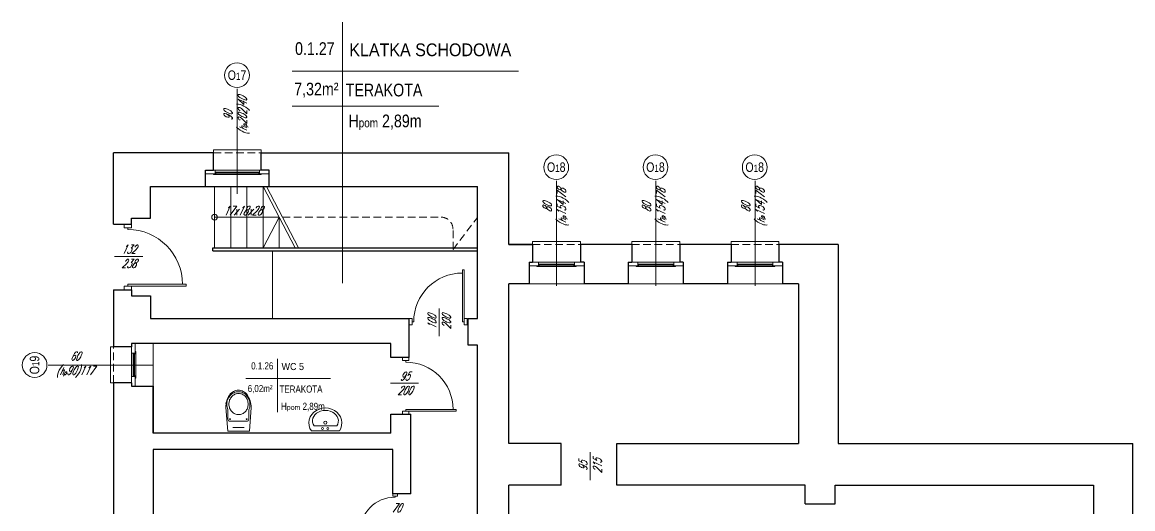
# Model space of a CAD drawing. Header units: millimetres. Extents: x -18485 to 40303, y -22087 to 35064.
# Drawn here: x 15736 to 17594, y 26218 to 27032 of the extents above; entities that cross this region are included whole.
import ezdxf

# ---------------------------------------------------------------- set-up
doc = ezdxf.new("R2010")
doc.units = ezdxf.units.MM
doc.linetypes.add('DASHED', pattern=[19.05, 12.7, -6.35])
doc.layers.get('0').update_dxf_attribs({"lineweight": 25})
for name, color, linetype, lineweight in [('-01 parter niski - ściany', 2, 'Continuous', 25), ('03-01_okna', 5, 'Continuous', 15), ('03_drzwi', 1, 'Continuous', 0), ('04-1_widok', 251, 'Continuous', 5), ('05-03_opis', 10, 'Continuous', 5), ('07_wyposażenie', 253, 'Continuous', 5), ('inw03-02_schody', 6, 'Continuous', 5)]:
    doc.layers.add(name, color=color, linetype=linetype, lineweight=lineweight)
doc.styles.add('ariel', font='arial.ttf', dxfattribs={"width": 0.8})
doc.styles.add('ariel_wym', font='simplex.shx', dxfattribs={"width": 0.65, "oblique": 25})

# ---------------------------------------------------------------- blocks, each defined once
blk = doc.blocks.new('ubi012_r')
for p, q in [((-2.3, 33.2), (0, 0)), ((33.1, 33.2), (30.3, 0)), ((0.9, 16.8), (0.9, 29.4)), ((30.2, 29.2), (30.2, 16.8)), ((30.3, 0), (0, 0)), ((27.1, 13.8), (3.9, 13.8)), ((15.4, 5.1), (7.5, 5.1)), ((15.4, 5.1), (23.3, 5.1))]:
    blk.add_line(p, q)
for centre in [(3.9, 16.8), (27.1, 16.8)]:
    blk.add_circle(centre, 0.506)
for centre, radius, start, end in [((27.5, 33.8), 29.8, 154.3733, 172.0149), ((18.1, 37.5), 18.8, 148.867, 169.8645), ((20.8, 37.1), 22.3, 133.1777, 154.6258), ((16.6, 38.4), 17, 126.5259, 148.9267), ((16.1, 38.7), 14.2, 126.5259, 148.9267), ((16.2, 42), 15.5, 105.9445, 133.2542), ((15.6, 39.7), 15.4, 102.4946, 126.4967), ((15.3, 39.9), 12.8, 102.4946, 126.4967), ((15.4, 44.4), 13, 74.6148, 105.3852), ((15.5, 40.4), 14.7, 77.6333, 102.3667), ((15.2, 40.4), 12.2, 77.6333, 102.3667), ((15, 39.9), 12.8, 53.5033, 77.5054), ((15.3, 39.7), 15.4, 53.5033, 77.5054), ((14.6, 42), 15.5, 46.7458, 74.0555), ((14.2, 38.7), 14.2, 31.0733, 53.4741), ((14.3, 38.4), 17, 31.0733, 53.4741), ((10, 37.1), 22.3, 25.3742, 46.8223), ((12.8, 37.5), 18.8, 10.1355, 31.133), ((3.2, 33.8), 29.8, 7.9851, 25.6267), ((30.8, 33.2), 33.1, 171.7845, 180.1077), ((18.8, 37.3), 19.5, 169.767, 190.233), ((15.6, 36.6), 16.2, 189.6364, 202.7205), ((18, 37.8), 16.2, 169.767, 190.233), ((17.4, 38), 15.6, 148.867, 169.8645), ((17.4, 37.7), 15.6, 190.1355, 211.133), ((13, 38), 15.6, 10.1355, 31.133), ((13, 37.7), 15.6, 328.867, 349.8645), ((12.4, 37.8), 16.2, 0, 10.233), ((12.4, 37.8), 16.2, 349.767, 0), ((-13.9, 43.3), 46.1, 343.1585, 348.2524), ((12.1, 37.3), 19.5, 0, 10.233), ((12.1, 37.3), 19.5, 349.767, 0), ((-0.1, 33.2), 33.1, 0, 8.2155), ((-1.7, 29.4), 2.53, 0, 22.7205), ((3.9, 16.8), 3.03, 180, 270), ((16.1, 37), 14.2, 211.0733, 233.4741), ((15.3, 35.8), 12.8, 233.5033, 257.5054), ((15.2, 35.3), 12.2, 257.6333, 282.3667), ((15, 35.8), 12.8, 282.4946, 306.4967), ((14.2, 37), 14.2, 306.5259, 328.9267), ((27.1, 16.8), 3.03, 270, 0), ((32.7, 29.2), 2.53, 163.1585, 180)]:
    blk.add_arc(centre, radius, start, end)
blk = doc.blocks.new('umywal04')
at = {"flags": 128}
for points in [[(0, 0), (-2.4, -4.4), (-3.7, -9.1), (-4.1, -13.9), (-3.5, -18.7), (-1.8, -23.4), (0.7, -27.6), (4.2, -31.3), (8.3, -34.4), (13, -36.6), (18.1, -38), (23.4, -38.5), (28.7, -38), (33.8, -36.6), (38.5, -34.4), (42.6, -31.3), (46.1, -27.6), (48.6, -23.4), (50.3, -18.7), (50.9, -13.9), (50.5, -9.1), (49.2, -4.4), (46.8, 0)], [(4.3, -8.4), (2.7, -11.4), (1.8, -14.6), (1.7, -17.9), (2.3, -21.2), (3.7, -24.3), (5.8, -27.2), (8.5, -29.6), (11.7, -31.6), (15.3, -33.1), (19.3, -34.1), (23.3, -34.4), (27.4, -34.1), (31.3, -33.1), (34.9, -31.6), (38.1, -29.6), (40.8, -27.2), (42.9, -24.3), (44.3, -21.2), (44.9, -17.9), (44.8, -14.6), (43.9, -11.4), (42.3, -8.4)]]:
    blk.add_lwpolyline(points, dxfattribs=at)
for points in [[(0, 0), (46.8, 0)], [(4.3, -8.4), (42.3, -8.4)]]:
    blk.add_lwpolyline(points)
for centre, radius in [((19.3, -4), 1.56), ((23.5, -13.9), 2.54), ((28.3, -4), 1.56)]:
    blk.add_circle(centre, radius)
blk = doc.blocks.new('*U76')
blk.add_line((0, 0.375), (0, 0.4))
at = {"ltscale": 0.8}
blk.add_lwpolyline([(-0.05, 0.4), (-0.05, 0.45), (0.05, 0.45), (0.05, 0.4)], close=True, dxfattribs=at)
blk.add_lwpolyline([(0, -0.4), (0, -0.375), (-0.8, -0.375), (-0.8, -0.4), (-0.05, -0.4), (0.05, -0.4), (0.05, -0.45), (-0.05, -0.45), (-0.05, -0.4)])
blk.add_arc((0, -0.375), 0.75, 90, 180)
blk = doc.blocks.new('*U77')
blk.add_line((0, -0.375), (0, -0.4))
blk.add_lwpolyline([(0, 0.4), (0, 0.375), (-0.8, 0.375), (-0.8, 0.4), (-0.05, 0.4), (0.05, 0.4), (0.05, 0.45), (-0.05, 0.45), (-0.05, 0.4)])
at = {"ltscale": 0.8}
blk.add_lwpolyline([(-0.05, -0.4), (-0.05, -0.45), (0.05, -0.45), (0.05, -0.4)], close=True, dxfattribs=at)
blk.add_arc((0, 0.375), 0.75, 180, 270)
blk = doc.blocks.new('*U78')
blk.add_line((0, -0.375), (0, -0.4))
blk.add_lwpolyline([(0, 0.4), (0, 0.375), (0.8, 0.375), (0.8, 0.4), (0.05, 0.4), (-0.05, 0.4), (-0.05, 0.45), (0.05, 0.45), (0.05, 0.4)])
at = {"ltscale": 0.8}
blk.add_lwpolyline([(0.05, -0.4), (0.05, -0.45), (-0.05, -0.45), (-0.05, -0.4)], close=True, dxfattribs=at)
blk.add_arc((0, 0.375), 0.75, 270, 360)

msp = doc.modelspace()

# ---------------------------------------------------------------- linework, layer by layer
at = {"layer": '-01 parter niski - ściany'}
for p, q in [((16055.9, 26813.1), (15888.9, 26813.1)), ((15888.9, 26694.1), (15888.9, 26813.1)), ((16055.9, 26784.1), (16055.9, 26813.1)), ((16135.9, 26784.1), (16135.9, 26813.1)), ((16135.9, 26813.1), (16549.9, 26813.1)), ((16549.9, 26660.1), (16549.9, 26813.1)), ((16042.9, 26757.1), (16042.9, 26784.1)), ((16042.9, 26784.1), (16055.9, 26784.1)), ((16148.9, 26784.1), (16135.9, 26784.1)), ((16148.9, 26757.1), (16148.9, 26784.1)), ((15950.9, 26704.1), (15950.9, 26757.1)), ((15950.9, 26757.1), (16042.9, 26757.1)), ((16042.9, 26757.1), (16497.4, 26757.1)), ((16497.4, 26536.1), (16497.4, 26757.1)), ((15918.9, 26694.1), (15918.9, 26704.1)), ((15918.9, 26704.1), (15950.9, 26704.1)), ((15888.9, 26694.1), (15918.9, 26694.1)), ((16589.9, 26660.1), (16549.9, 26660.1)), ((16549.9, 26660.1), (16589.9, 26660.1)), ((16589.9, 26660.1), (16589.9, 26630.1)), ((16755.9, 26660.1), (16669.9, 26660.1)), ((16669.9, 26660.1), (16669.9, 26630.1)), ((16755.9, 26660.1), (16755.9, 26630.1)), ((16921.9, 26660.1), (16835.9, 26660.1)), ((16835.9, 26660.1), (16835.9, 26630.1)), ((16921.9, 26660.1), (16921.9, 26630.1)), ((17100.9, 26660.1), (17001.9, 26660.1)), ((17001.9, 26660.1), (17001.9, 26630.1)), ((17100.9, 26660.1), (17100.9, 26327.1)), ((16054.9, 26649.1), (16054.9, 26654.1)), ((16054.9, 26654.1), (16497.4, 26654.1)), ((16054.9, 26649.1), (16497.4, 26649.1)), ((16583.9, 26630.1), (16583.9, 26594.1)), ((16583.9, 26630.1), (16589.9, 26630.1)), ((16675.9, 26630.1), (16669.9, 26630.1)), ((16675.9, 26630.1), (16675.9, 26594.1)), ((16749.9, 26630.1), (16749.9, 26594.1)), ((16749.9, 26630.1), (16755.9, 26630.1)), ((16841.9, 26630.1), (16835.9, 26630.1)), ((16841.9, 26630.1), (16841.9, 26594.1)), ((16915.9, 26630.1), (16915.9, 26594.1)), ((16915.9, 26630.1), (16921.9, 26630.1)), ((17007.9, 26630.1), (17001.9, 26630.1)), ((17007.9, 26630.1), (17007.9, 26594.1)), ((16549.9, 26327.1), (16549.9, 26594.1)), ((16583.9, 26594.1), (16549.9, 26594.1)), ((16749.9, 26594.1), (16675.9, 26594.1)), ((16915.9, 26594.1), (16841.9, 26594.1)), ((17034.9, 26594.1), (17007.9, 26594.1)), ((17034.9, 26594.1), (17034.9, 26327.1)), ((15888.9, 26584.1), (15918.9, 26584.1)), ((15888.9, 26584.1), (15888.9, 26488.6)), ((15918.9, 26584.1), (15918.9, 26574.1)), ((15918.9, 26574.1), (15950.9, 26574.1)), ((15950.9, 26574.1), (15950.9, 26536.1)), ((15950.9, 26536.1), (16042.9, 26536.1)), ((15950.9, 26536.1), (16382.9, 26536.1)), ((16382.9, 26536.1), (16382.8, 26494.1)), ((16481.4, 26536.1), (16481.4, 26492.1)), ((16481.4, 26536.1), (16497.4, 26536.1)), ((15954.9, 26494.1), (15918.9, 26494.1)), ((15918.9, 26494.1), (15918.9, 26488.6)), ((16352.9, 26494.1), (15954.9, 26494.1)), ((16352.9, 26471.1), (16352.9, 26494.1)), ((16382.9, 26494.1), (16382.9, 26471.1)), ((16481.4, 26492.1), (16496.9, 26492.1)), ((16496.9, 26492.1), (16496.9, 26208.1)), ((15918.9, 26488.6), (15888.9, 26488.6)), ((16382.9, 26471.1), (16352.9, 26471.1)), ((15918.9, 26428.6), (15888.9, 26428.6)), ((15888.9, 26428.6), (15888.9, 26171.6)), ((15918.9, 26428.6), (15918.9, 26423.1)), ((15918.9, 26423.1), (15954.9, 26423.1)), ((15954.9, 26423.1), (15954.9, 26344.1)), ((15954.9, 26344.1), (15954.9, 26423.1)), ((16352.9, 26344.1), (16352.9, 26376.1)), ((16352.9, 26376.1), (16385.9, 26376.1)), ((16385.9, 26243.1), (16385.9, 26376.1)), ((16352.9, 26344.1), (15954.9, 26344.1)), ((16637.9, 26327.1), (16549.9, 26327.1)), ((16637.9, 26257.1), (16637.9, 26327.1)), ((16730.9, 26257.1), (16730.9, 26327.1)), ((16730.9, 26327.1), (17034.9, 26327.1)), ((17100.9, 26327.1), (17593.9, 26327.1)), ((17593.9, 25810.1), (17593.9, 26327.1)), ((16355.9, 26317.1), (15954.9, 26317.1)), ((15954.9, 26317.1), (15954.9, 26177.1)), ((16355.9, 26243.1), (16355.9, 26317.1)), ((16637.9, 26257.1), (16549.9, 26257.1)), ((16549.9, 26208.1), (16549.9, 26257.1)), ((17045.9, 26257.1), (16730.9, 26257.1)), ((17045.9, 26226.1), (17045.9, 26257.1)), ((17095.9, 26226.1), (17095.9, 26257.1)), ((17095.9, 26257.1), (17527.9, 26257.1)), ((17527.9, 26257.1), (17527.9, 25957.1)), ((16385.9, 26243.1), (16355.9, 26243.1)), ((17045.9, 26226.1), (17095.9, 26226.1))]:
    msp.add_line(p, q, dxfattribs=at)
at = {"layer": '03-01_okna', "linetype": 'Continuous', "lineweight": 0}
for p, q in [((16055.9, 26813.1), (16055.9, 26818.1)), ((16055.9, 26818.1), (16135.9, 26818.1)), ((16135.9, 26813.1), (16135.9, 26818.1)), ((16132.9, 26784.1), (16058.9, 26784.1)), ((16058.9, 26781.1), (16132.9, 26781.1)), ((16059.9, 26777.1), (16059.9, 26781.1)), ((16059.9, 26779.6), (16131.9, 26779.6)), ((16059.9, 26779.1), (16131.9, 26779.1)), ((16131.9, 26777.1), (16131.9, 26781.1)), ((16589.9, 26660.1), (16589.9, 26665.1)), ((16589.9, 26665.1), (16669.9, 26665.1)), ((16669.9, 26660.1), (16669.9, 26665.1)), ((16755.9, 26665.1), (16835.9, 26665.1)), ((16755.9, 26660.1), (16755.9, 26665.1)), ((16835.9, 26660.1), (16835.9, 26665.1)), ((16921.9, 26665.1), (17001.9, 26665.1)), ((16921.9, 26660.1), (16921.9, 26665.1)), ((17001.9, 26660.1), (17001.9, 26665.1)), ((16659.9, 26630.1), (16599.9, 26630.1)), ((16599.9, 26627.1), (16659.9, 26627.1)), ((16600.9, 26623.1), (16600.9, 26627.1)), ((16600.9, 26625.6), (16658.9, 26625.6)), ((16600.9, 26625.1), (16658.9, 26625.1)), ((16658.9, 26623.1), (16658.9, 26627.1)), ((16825.9, 26630.1), (16765.9, 26630.1)), ((16765.9, 26627.1), (16825.9, 26627.1)), ((16766.9, 26623.1), (16766.9, 26627.1)), ((16766.9, 26625.6), (16824.9, 26625.6)), ((16766.9, 26625.1), (16824.9, 26625.1)), ((16824.9, 26623.1), (16824.9, 26627.1)), ((16991.9, 26630.1), (16931.9, 26630.1)), ((16931.9, 26627.1), (16991.9, 26627.1)), ((16932.9, 26623.1), (16932.9, 26627.1)), ((16932.9, 26625.6), (16990.9, 26625.6)), ((16932.9, 26625.1), (16990.9, 26625.1)), ((16990.9, 26623.1), (16990.9, 26627.1)), ((15888.9, 26488.6), (15883.9, 26488.6)), ((15883.9, 26428.6), (15883.9, 26488.6)), ((15918.9, 26478.1), (15918.9, 26439.1)), ((15921.9, 26439.1), (15921.9, 26478.1)), ((15925.9, 26477.1), (15921.9, 26477.1)), ((15923.4, 26440.1), (15923.4, 26477.1)), ((15923.9, 26440.1), (15923.9, 26477.1)), ((15925.9, 26440.1), (15921.9, 26440.1)), ((15888.9, 26428.6), (15883.9, 26428.6))]:
    msp.add_line(p, q, dxfattribs=at)
at = {"layer": '03-01_okna', "linetype": 'DASHED'}
for p, q in [((16055.9, 26813.1), (16135.9, 26813.1)), ((16589.9, 26660.1), (16669.9, 26660.1)), ((16755.9, 26660.1), (16835.9, 26660.1)), ((16921.9, 26660.1), (17001.9, 26660.1)), ((15888.9, 26428.6), (15888.9, 26488.6))]:
    msp.add_line(p, q, dxfattribs=at)
at = {"layer": '03-01_okna', "linetype": 'Continuous', "lineweight": 0}
for points in [[(16058.9, 26778.1), (16042.9, 26778.1), (16042.9, 26784.1), (16058.9, 26784.1)], [(16148.9, 26778.1), (16132.9, 26778.1), (16132.9, 26784.1), (16148.9, 26784.1)], [(16599.9, 26624.1), (16583.9, 26624.1), (16583.9, 26630.1), (16599.9, 26630.1)], [(16675.9, 26624.1), (16659.9, 26624.1), (16659.9, 26630.1), (16675.9, 26630.1)], [(16765.9, 26624.1), (16749.9, 26624.1), (16749.9, 26630.1), (16765.9, 26630.1)], [(16841.9, 26624.1), (16825.9, 26624.1), (16825.9, 26630.1), (16841.9, 26630.1)], [(16931.9, 26624.1), (16915.9, 26624.1), (16915.9, 26630.1), (16931.9, 26630.1)], [(17007.9, 26624.1), (16991.9, 26624.1), (16991.9, 26630.1), (17007.9, 26630.1)], [(15924.9, 26494.1), (15924.9, 26478.1), (15918.9, 26478.1), (15918.9, 26494.1)], [(15924.9, 26439.1), (15924.9, 26423.1), (15918.9, 26423.1), (15918.9, 26439.1)]]:
    msp.add_lwpolyline(points, close=True, dxfattribs=at)
for points in [[(16055.9, 26778.1), (16055.9, 26777.1), (16135.9, 26777.1), (16135.9, 26778.1)], [(16596.9, 26624.1), (16596.9, 26623.1), (16662.9, 26623.1), (16662.9, 26624.1)], [(16762.9, 26624.1), (16762.9, 26623.1), (16828.9, 26623.1), (16828.9, 26624.1)], [(16928.9, 26624.1), (16928.9, 26623.1), (16994.9, 26623.1), (16994.9, 26624.1)], [(15924.9, 26436.1), (15925.9, 26436.1), (15925.9, 26481.1), (15924.9, 26481.1)]]:
    msp.add_lwpolyline(points, dxfattribs=at)
at = {"layer": '04-1_widok'}
for p, q in [((16148.9, 26757.1), (16042.9, 26757.1)), ((16675.9, 26594.1), (16583.9, 26594.1)), ((16841.9, 26594.1), (16749.9, 26594.1)), ((17007.9, 26594.1), (16915.9, 26594.1)), ((15954.9, 26494.1), (15954.9, 26423.1))]:
    msp.add_line(p, q, dxfattribs=at)
at = {"layer": '05-03_opis'}
for p, q in [((16272, 27031.7), (16272, 26595.2)), ((16187.7, 26949.9), (16566.3, 26949.9)), ((16187.7, 26891.1), (16433, 26891.1)), ((16162.9, 26468.6), (16162.9, 26379.5)), ((16109.9, 26435.8), (16251.5, 26435.8))]:
    msp.add_line(p, q, dxfattribs=at)
at = {"layer": '05-03_opis', "lineweight": 0}
for p, q in [((16095.9, 26744.4), (16095.9, 26920.4)), ((16629.9, 26590.5), (16629.9, 26766.5)), ((16795.9, 26590.5), (16795.9, 26766.5)), ((16961.9, 26590.5), (16961.9, 26766.5)), ((15937.6, 26639.9), (15890.4, 26639.9)), ((16433.6, 26506.5), (16433.6, 26553.1)), ((15955.5, 26457.8), (15779.4, 26457.8)), ((16399.2, 26427.8), (16352, 26427.8)), ((16686.2, 26265.9), (16686.2, 26312.4))]:
    msp.add_line(p, q, dxfattribs=at)
for centre in [(16095.4, 26943.1), (16629.4, 26789.2), (16795.4, 26789.2), (16961.4, 26789.2), (15756.8, 26458.3)]:
    msp.add_circle(centre, 20.7, dxfattribs=at)
at = {"layer": 'inw03-02_schody'}
for p, q in [((16057.9, 26710.4), (16057.9, 26757.1)), ((16084.9, 26654.1), (16084.9, 26757.1)), ((16111.9, 26654.1), (16111.9, 26757.1)), ((16138.9, 26654.1), (16138.9, 26757.1)), ((16192.9, 26654.1), (16138.9, 26757.1)), ((16198.5, 26654.1), (16144.5, 26757.1)), ((16057.9, 26654.1), (16057.9, 26710.4)), ((16057.9, 26705.6), (16165.9, 26705.6)), ((16165.9, 26705.6), (16138.9, 26654.1)), ((16165.9, 26654.1), (16165.9, 26705.6)), ((16154.9, 26649.1), (16154.9, 26536.1))]:
    msp.add_line(p, q, dxfattribs=at)
at = {"layer": 'inw03-02_schody', "linetype": 'DASHED'}
for p, q in [((16171.5, 26705.6), (16436.7, 26705.6)), ((16456.8, 26651.6), (16497.4, 26705)), ((16456.8, 26651.6), (16456.7, 26685.6))]:
    msp.add_line(p, q, dxfattribs=at)
at = {"layer": 'inw03-02_schody'}
msp.add_circle((16057.9, 26705.6), 4.78, dxfattribs=at)
at = {"layer": 'inw03-02_schody', "linetype": 'DASHED'}
msp.add_arc((16436.7, 26685.6), 20, 0.0089, 90, dxfattribs=at)

# ---------------------------------------------------------------- block references
at = {"layer": '03_drzwi'}
for name, p, xscale, yscale, zscale, rotation in [('*U78', (15912.7, 26639.1), -122.2222222221844, 122.2222222221862, 122.2222222221846, 180), ('*U76', (16431.7, 26530.7), -108.5258864721727, 108.5258864721727, 108.5258864721739, 90), ('*U78', (16377.6, 26423.6), -105.6081740195623, 105.6081740195623, 105.6081740195625, 180), ('*U77', (16359.8, 26207.6), -78.88888888886322, 78.88888888886504, 78.88888888886352, 180)]:
    msp.add_blockref(name, p, dxfattribs=dict(at, xscale=xscale, yscale=yscale, zscale=zscale, rotation=rotation))
at = {"layer": '07_wyposażenie', "ltscale": 2, "xscale": -1.200000000000728, "yscale": 1.19999999999709, "zscale": 1.2}
msp.add_blockref('ubi012_r', (16116.2, 26347.6), dxfattribs=at)
at = {"layer": '07_wyposażenie', "ltscale": 2, "rotation": 180}
msp.add_blockref('umywal04', (16266.6, 26348), dxfattribs=at)

# ---------------------------------------------------------------- texts
at = {"layer": '05-03_opis', "color": 1, "insert": (16225.6, 26987.4), "char_height": 21.315, "width": 99.111, "attachment_point": 5, "style": 'ariel'}
msp.add_mtext('{\\fArial|b0|i0|c238|p34;0.1.27}', dxfattribs=at)
at = {"layer": '05-03_opis', "style": 'ariel'}
for s, insert, char_height, width, attachment_point in [('\\W0.9;{\\fArial|b0|i0|c238|p34;KLATKA SCHODOWA}', (16283.2, 26985.4), 21.315, 376.293, 4), ('{\\fArial|b0|i0|c238|p34;7,32m²}', (16228.1, 26917.9), 21.315, 99.111, 5), ('{\\fArial|b0|i0|c238|p34;TERAKOTA}', (16277.1, 26918.1), 21.315, 293.738, 4), ('{\\fArial|b0|i0|c238|p34; H\\H0.7x;pom\\H1.429x; 2,89m}', (16275.1, 26864.3), 21.315, 293.738, 4), ('{\\fArial|b0|i0|c238|p34;0.1.26}', (16137.6, 26456.8), 11.937, 55.502, 5), ('\\W0.9;{\\fArial|b0|i0|c238|p34;WC 5}', (16169.9, 26455.7), 11.937, 210.724, 4), ('{\\fArial|b0|i0|c238|p34;6,02m²}', (16134.1, 26417.9), 11.937, 55.502, 5), ('{\\fArial|b0|i0|c238|p34;TERAKOTA}', (16166.5, 26418), 11.937, 164.493, 4), ('{\\fArial|b0|i0|c238|p34; H\\H0.7x;pom\\H1.429x; 2,89m}', (16165.4, 26387.9), 11.937, 164.493, 4)]:
    msp.add_mtext(s, dxfattribs=dict(at, insert=insert, char_height=char_height, width=width, attachment_point=attachment_point))
at = {"layer": '05-03_opis', "lineweight": 0, "attachment_point": 5}
for s, insert, char_height, width, style in [('O{\\H0.7576x;1}7', (16095.4, 26943.1), 15.84, 75.194, 'ariel'), ('O{\\H0.7576x;1}8', (16629.4, 26789.2), 15.84, 75.194, 'ariel'), ('O{\\H0.7576x;1}8', (16795.4, 26789.2), 15.84, 75.194, 'ariel'), ('O{\\H0.7576x;1}8', (16961.4, 26789.2), 15.84, 75.194, 'ariel'), ('17x18x28', (16104.7, 26716.7), 15, 55, 'ariel_wym'), ('132\\P238', (15914.2, 26639.9), 14.4, 68.936, 'ariel_wym'), ('60\\P({\\H0.8333x;h\\H0.6x;p}90)117', (15824.3, 26458.9), 14.4, 62.661, 'ariel_wym'), ('95\\P200', (16375.8, 26427.8), 14.4, 68.936, 'ariel_wym'), ('70\\P200', (16361.6, 26207.5), 14.4, 68.936, 'ariel_wym')]:
    msp.add_mtext(s, dxfattribs=dict(at, insert=insert, char_height=char_height, width=width, style=style))
at = {"layer": '05-03_opis', "lineweight": 0, "attachment_point": 5, "rotation": 90}
for s, insert, char_height, width, style in [('90\\P({\\H0.8333x;h\\H0.6x;p}202)40', (16094.8, 26875.5), 14.4, 62.661, 'ariel_wym'), ('80\\P({\\H0.8333x;h\\H0.6x;p}154)78', (16628.8, 26721.7), 14.4, 62.661, 'ariel_wym'), ('80\\P({\\H0.8333x;h\\H0.6x;p}154)78', (16794.8, 26721.7), 14.4, 62.661, 'ariel_wym'), ('80\\P({\\H0.8333x;h\\H0.6x;p}154)78', (16960.8, 26721.7), 14.4, 62.661, 'ariel_wym'), ('100\\P200', (16433.6, 26530), 14.4, 68.936, 'ariel_wym'), ('O{\\H0.7576x;1}9', (15756.8, 26458.3), 15.84, 75.194, 'ariel'), ('95\\P215', (16686.2, 26289.3), 14.4, 68.936, 'ariel_wym')]:
    msp.add_mtext(s, dxfattribs=dict(at, insert=insert, char_height=char_height, width=width, style=style))

doc.saveas('drawing.dxf')
